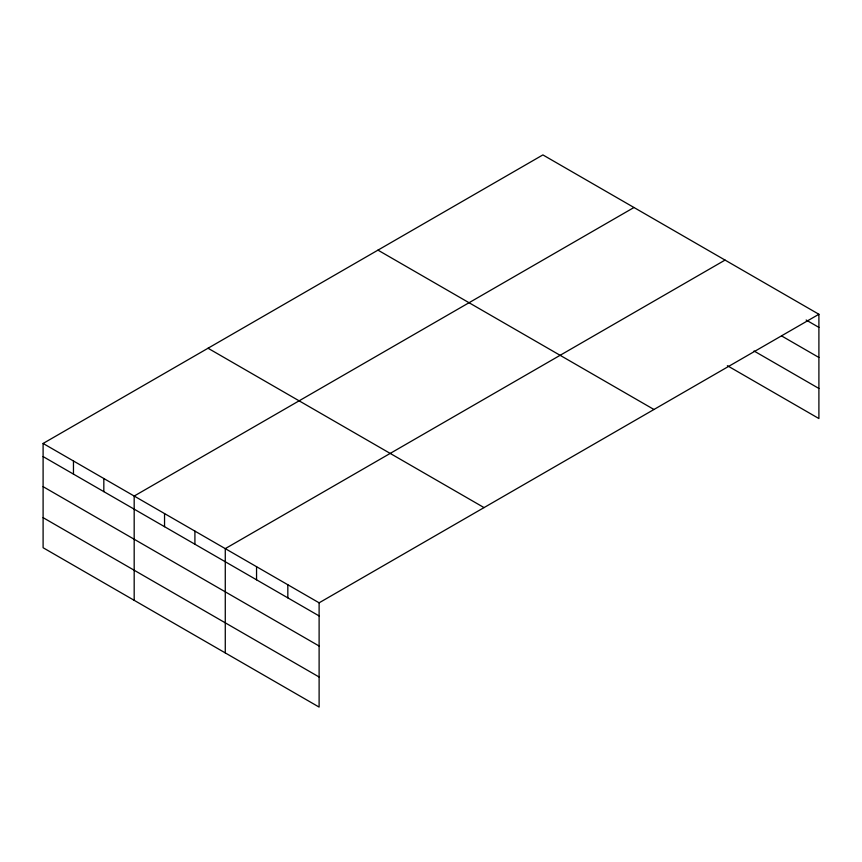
<?xml version="1.0" encoding="UTF-8"?>
<svg xmlns="http://www.w3.org/2000/svg" width="862" height="862" viewBox="0 0 862 862"><rect width="100%" height="100%" fill="white"/><g stroke="black" fill="none" stroke-linecap="round" stroke-linejoin="round"><path stroke-width="1.29" d="M818.9 314.264L319.112 602.818L319.112 707.088L43.1 547.736L43.1 443.456L542.888 154.912L818.9 314.264L818.9 418.544L727.366 365.693M633.969 207.505L134.181 496.049L134.181 600.318M725.05 260.087L225.273 548.631L225.273 652.911M806.153 320.028L818.9 327.388M781.823 336.061L818.9 357.471M754.024 350.996L818.9 388.46M377.955 250.131L653.967 409.493M208.033 348.237L484.045 507.599M43.1 443.456L319.112 602.818M43.1 456.58L319.112 615.931M43.1 486.653L319.112 646.015M43.1 517.653L319.112 677.004M287.833 584.759L287.833 597.872M256.553 566.7L256.553 579.814M194.909 531.111L194.909 544.224M164.545 513.58L164.545 526.693M103.828 478.518L103.828 491.631M73.464 460.987L73.464 474.1"/></g></svg>
